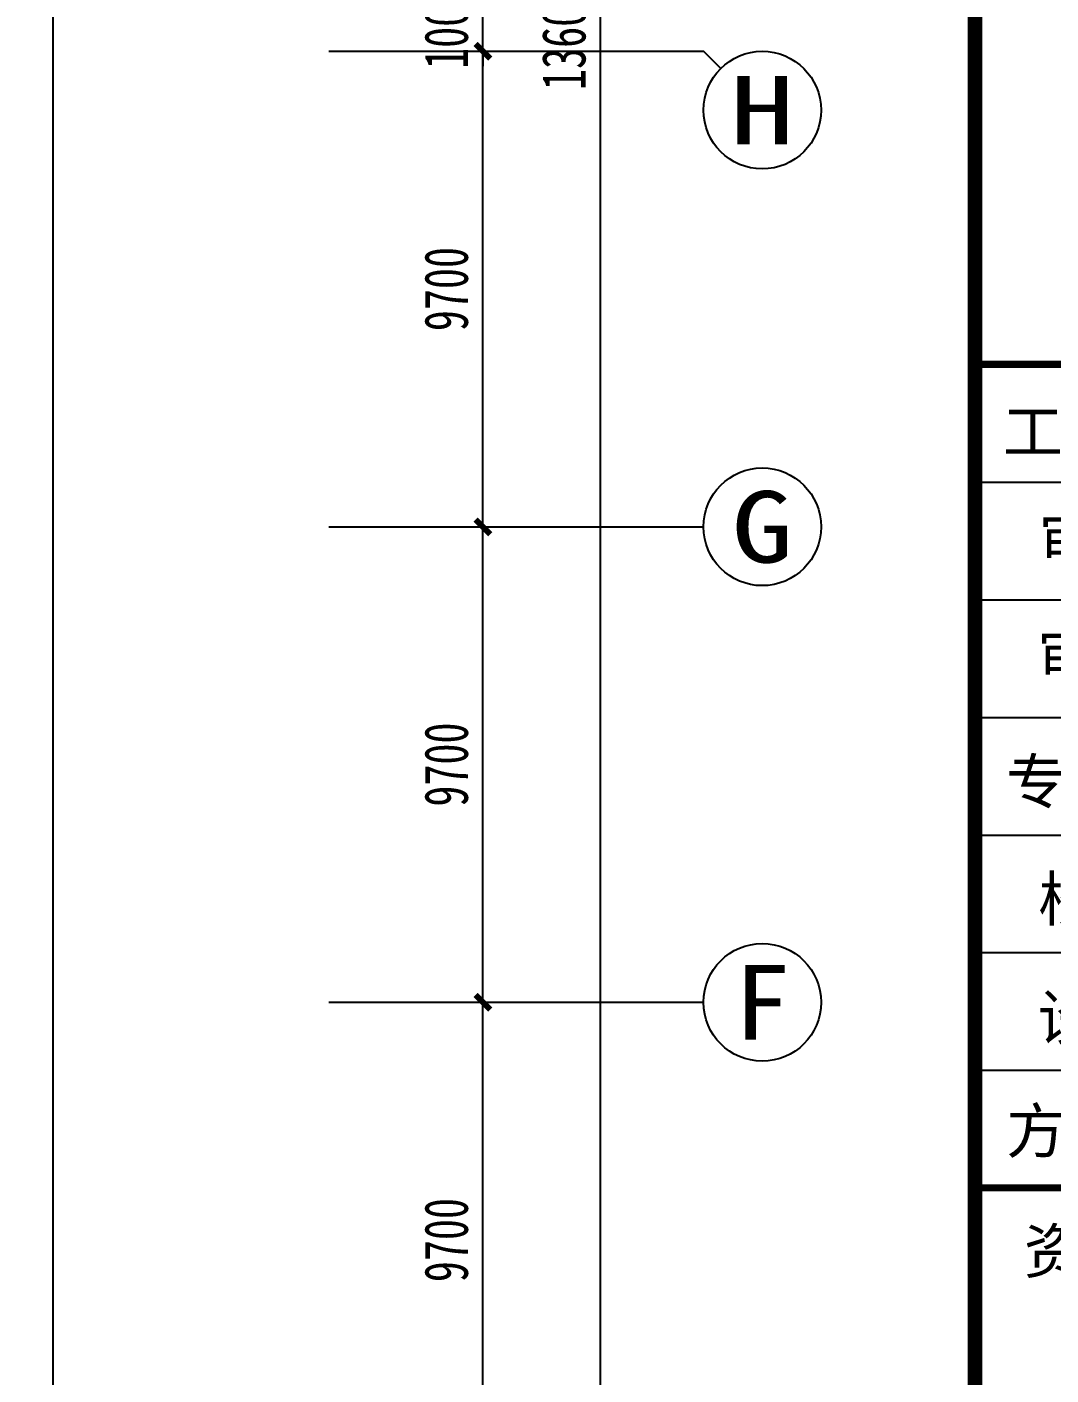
# Model space of a CAD drawing. Header units: millimetres. Extents: x -633009578 to 5705885, y -633235091 to 2571734.
# Drawn here: x 2935208 to 2956106, y 2312767 to 2340267 of the extents above; entities that cross this region are included whole.
import ezdxf
from ezdxf.enums import TextEntityAlignment as Align

# ---------------------------------------------------------------- set-up
doc = ezdxf.new("R2010")
doc.units = ezdxf.units.MM
doc.header["$LTSCALE"] = 1000
doc.header["$MEASUREMENT"] = 0
doc.layers.get('0').update_dxf_attribs({"color": 9})
for name, color, linetype in [('3T_WOOD', 21, 'Continuous'), ('A-DI-S(箭头)', 76, 'Continuous'), ('AXIS_TEXT', 7, 'Continuous'), ('C-AXIS(轴号)', 3, 'Continuous'), ('设备-箱柜', 3, 'Continuous'), ('院图签、封面151013$0$PUB_TITLE', 153, 'Continuous'), ('院图签、封面151013$0$图签文字', 4, 'Continuous')]:
    doc.layers.add(name, color=color, linetype=linetype)
doc.styles.add('_TCH_AXIS', font='simhei.ttf', dxfattribs={"bigfont": 'GBCBIG'})
doc.styles.add('_TCH_DIM_T3', font='simhei.ttf', dxfattribs={"width": 0.707, "bigfont": 'GBCBIG'})
doc.styles.add('COMPLEX', font='simhei.ttf')
doc.styles.add('院图签、封面151013$0$-宋体', font='simhei.ttf', dxfattribs={"width": 0.8})
doc.dimstyles.new('_TCH_ARCH&&300', dxfattribs={"dimtxt": 892.5, "dimasz": 300, "dimexe": 750, "dimexo": 900, "dimgap": 300, "dimtad": 1, "dimdec": 0, "dimzin": 0, "dimdsep": 46, "dimtxsty": '_TCH_DIM_T3', "dimblk": 'ARCHTICK', "dimcen": 0.09, "dimclrt": 7, "dimazin": 2, "dimtfac": 1, "dimtdec": 0, "dimtix": 1, "dimtmove": 2, "dimatfit": 3, "dimfxl": 1, "dimtolj": 1, "dimtzin": 0, "dimarcsym": 0})

# ---------------------------------------------------------------- blocks, each defined once
blk = doc.blocks.new('_ArchTick')
at = {"color": 0, "linetype": 'ByBlock', "const_width": 0.4}
blk.add_lwpolyline([(-0.5, -0.5), (0.5, 0.5)], dxfattribs=at)
blk = doc.blocks.new('*D297')
at = {"layer": 'C-AXIS(轴号)', "color": 0, "lineweight": -2, "transparency": 16777216}
for p, q in [((1114913.870481153, 1637418.591094813), (1117908.287704564, 1637418.591094813)), ((1117158.287704564, 1627718.591094813), (1117158.287704564, 1637418.591094813)), ((1114913.870481153, 1627718.591094813), (1117908.287704564, 1627718.591094813))]:
    blk.add_line(p, q, dxfattribs=at)
at = {"layer": 'Defpoints', "color": 0, "transparency": 16777216}
for p in [(1114013.870481153, 1637418.591094813), (1117158.287704564, 1637418.591094813), (1114013.870481153, 1627718.591094813)]:
    blk.add_point(p, dxfattribs=at)
at = {"layer": 'C-AXIS(轴号)', "color": 0, "linetype": 'ByBlock', "lineweight": -2, "transparency": 16777216, "xscale": 300, "yscale": 300, "zscale": 300}
for p, rotation in [((1117158.287704564, 1637418.591094813), 90), ((1117158.287704564, 1627718.591094813), 270)]:
    blk.add_blockref('_ArchTick', p, dxfattribs=dict(at, rotation=rotation))
at = {"layer": 'C-AXIS(轴号)', "color": 7, "transparency": 16777216, "insert": (1116412.037704564, 1632568.591094813), "char_height": 892.5, "attachment_point": 5, "rotation": 90, "style": '_TCH_DIM_T3'}
blk.add_mtext('\\A1;9700', dxfattribs=at)
blk = doc.blocks.new('*D298')
at = {"layer": 'C-AXIS(轴号)', "color": 0, "lineweight": -2, "transparency": 16777216}
for p, q in [((1114913.870481153, 1647118.591094813), (1117908.287704564, 1647118.591094813)), ((1117158.287704564, 1637418.591094813), (1117158.287704564, 1647118.591094813)), ((1114913.870481153, 1637418.591094813), (1117908.287704564, 1637418.591094813))]:
    blk.add_line(p, q, dxfattribs=at)
at = {"layer": 'Defpoints', "color": 0, "transparency": 16777216}
for p in [(1114013.870481153, 1647118.591094813), (1117158.287704564, 1647118.591094813), (1114013.870481153, 1637418.591094813)]:
    blk.add_point(p, dxfattribs=at)
at = {"layer": 'C-AXIS(轴号)', "color": 0, "linetype": 'ByBlock', "lineweight": -2, "transparency": 16777216, "xscale": 300, "yscale": 300, "zscale": 300}
for p, rotation in [((1117158.287704564, 1647118.591094813), 90), ((1117158.287704564, 1637418.591094813), 270)]:
    blk.add_blockref('_ArchTick', p, dxfattribs=dict(at, rotation=rotation))
at = {"layer": 'C-AXIS(轴号)', "color": 7, "transparency": 16777216, "insert": (1116412.037704564, 1642268.591094813), "char_height": 892.5, "attachment_point": 5, "rotation": 90, "style": '_TCH_DIM_T3'}
blk.add_mtext('\\A1;9700', dxfattribs=at)
blk = doc.blocks.new('*D299')
at = {"layer": 'C-AXIS(轴号)', "color": 0, "lineweight": -2, "transparency": 16777216}
for p, q in [((1114913.870481153, 1656818.591094813), (1117908.287704564, 1656818.591094813)), ((1117158.287704564, 1647118.591094813), (1117158.287704564, 1656818.591094813)), ((1114913.870481153, 1647118.591094813), (1117908.287704564, 1647118.591094813))]:
    blk.add_line(p, q, dxfattribs=at)
at = {"layer": 'Defpoints', "color": 0, "transparency": 16777216}
for p in [(1114013.870481153, 1656818.591094813), (1117158.287704564, 1656818.591094813), (1114013.870481153, 1647118.591094813)]:
    blk.add_point(p, dxfattribs=at)
at = {"layer": 'C-AXIS(轴号)', "color": 0, "linetype": 'ByBlock', "lineweight": -2, "transparency": 16777216, "xscale": 300, "yscale": 300, "zscale": 300}
for p, rotation in [((1117158.287704564, 1656818.591094813), 90), ((1117158.287704564, 1647118.591094813), 270)]:
    blk.add_blockref('_ArchTick', p, dxfattribs=dict(at, rotation=rotation))
at = {"layer": 'C-AXIS(轴号)', "color": 7, "transparency": 16777216, "insert": (1116412.037704564, 1651968.591094813), "char_height": 892.5, "attachment_point": 5, "rotation": 90, "style": '_TCH_DIM_T3'}
blk.add_mtext('\\A1;9700', dxfattribs=at)
blk = doc.blocks.new('*D300')
at = {"layer": 'C-AXIS(轴号)', "color": 0, "lineweight": -2, "transparency": 16777216}
for p, q in [((1117158.287704564, 1657818.591094813), (1117158.287704564, 1658118.591094813)), ((1114913.870481153, 1657818.591094813), (1117908.287704564, 1657818.591094813)), ((1117158.287704564, 1656818.591094813), (1117158.287704564, 1657818.591094813)), ((1114913.870481153, 1656818.591094813), (1117908.287704564, 1656818.591094813)), ((1117158.287704564, 1656818.591094813), (1117158.287704564, 1656518.591094813))]:
    blk.add_line(p, q, dxfattribs=at)
at = {"layer": 'Defpoints', "color": 0, "transparency": 16777216}
for p in [(1114013.870481153, 1657818.591094813), (1117158.287704564, 1657818.591094813), (1114013.870481153, 1656818.591094813)]:
    blk.add_point(p, dxfattribs=at)
at = {"layer": 'C-AXIS(轴号)', "color": 0, "linetype": 'ByBlock', "lineweight": -2, "transparency": 16777216, "xscale": 300, "yscale": 300, "zscale": 300}
for p, rotation in [((1117158.287704564, 1657818.591094813), 270), ((1117158.287704564, 1656818.591094813), 90)]:
    blk.add_blockref('_ArchTick', p, dxfattribs=dict(at, rotation=rotation))
at = {"layer": 'C-AXIS(轴号)', "color": 7, "transparency": 16777216, "insert": (1116412.037704564, 1657318.591094813), "char_height": 892.5, "attachment_point": 5, "rotation": 90, "style": '_TCH_DIM_T3'}
blk.add_mtext('\\A1;1000', dxfattribs=at)
blk = doc.blocks.new('*D309')
at = {"layer": 'C-AXIS(轴号)', "color": 0, "lineweight": -2, "transparency": 16777216}
for p, q in [((1114913.870481153, 1725358.591094809), (1120308.287704564, 1725358.591094809)), ((1119558.287704564, 1589278.591094809), (1119558.287704564, 1725358.591094809)), ((1114913.870481153, 1589278.591094809), (1120308.287704564, 1589278.591094809))]:
    blk.add_line(p, q, dxfattribs=at)
at = {"layer": 'Defpoints', "color": 0, "transparency": 16777216}
for p in [(1114013.870481153, 1725358.591094809), (1119558.287704564, 1725358.591094809), (1114013.870481153, 1589278.591094809)]:
    blk.add_point(p, dxfattribs=at)
at = {"layer": 'C-AXIS(轴号)', "color": 0, "linetype": 'ByBlock', "lineweight": -2, "transparency": 16777216, "xscale": 300, "yscale": 300, "zscale": 300}
for p, rotation in [((1119558.287704564, 1725358.591094809), 90), ((1119558.287704564, 1589278.591094809), 270)]:
    blk.add_blockref('_ArchTick', p, dxfattribs=dict(at, rotation=rotation))
at = {"layer": 'C-AXIS(轴号)', "color": 7, "transparency": 16777216, "insert": (1118812.037704564, 1657318.591094809), "char_height": 892.5, "attachment_point": 5, "rotation": 90, "style": '_TCH_DIM_T3'}
blk.add_mtext('\\A1;136080', dxfattribs=at)
blk = doc.blocks.new('_AXISO')
blk.add_circle((0, 0), 0.5)
at = {"layer": 'AXIS_TEXT', "style": 'COMPLEX', "width": 1.041666666666667}
blk.add_attdef('A', text='', height=0.56, dxfattribs=at).set_placement((-0.25, -0.28), (0.25, -0.28), align=Align.FIT)
blk = doc.blocks.new('建筑图框_A1')
at = {"layer": '院图签、封面151013$0$PUB_TITLE'}
for p, q in [((83100.00416499004, 29899.99750283407), (76500.00416499004, 29899.99750283407)), ((83100.00416499004, 29899.99750283407), (76500.00416499004, 29899.99750283407)), ((76500.00416499004, 29899.99750283407), (83100.00416499004, 29899.99750283407)), ((76500.00416499004, 29899.9975028343), (83100.00416499004, 29899.9975028343)), ((76500.00416499004, 29899.99750283407), (83100.00416499004, 29899.99750283407)), ((83100.00416499004, 29899.99750283407), (76500.00416499004, 29899.99750283407)), ((76500.00416499004, 29899.99750283407), (83100.00416499004, 29899.99750283407)), ((76500.00416499004, 29899.99750283407), (83100.00416499004, 29899.99750283407)), ((83100.00416499004, 29899.99750283407), (76500.00416499004, 29899.99750283407)), ((76500.00416499004, 29099.99750283384), (83100.00416499004, 29099.99750283384)), ((76500.00416499004, 28299.99750283337), (83100.00416499004, 28299.99750283337)), ((76500.00416499004, 27499.99750283291), (83100.00416499004, 27499.99750283291)), ((76500.00416499004, 26699.99750283244), (83100.00416499004, 26699.99750283244)), ((76500.00416499004, 25899.99750283197), (83100.00416499004, 25899.99750283197)), ((76500.00416499004, 25099.99750283151), (83100.00416499004, 25099.99750283151))]:
    blk.add_line(p, q, dxfattribs=at)
for points, const_width in [([(76500.00416499004, 1000.00033656368), (76500.00416499004, 58399.99750284012)], 100), ([(76500.00416499004, 29899.99750283407), (83100.00416499004, 29899.99750283407)], 50), ([(76500.00416499004, 29899.99750283407), (83100.00416499004, 29899.99750283407)], 48), ([(76500.00416499004, 29899.99750283407), (83100.00416499004, 29899.99750283407)], 48), ([(76500.00416499004, 29899.9975028343), (83100.00416499004, 29899.9975028343)], 48), ([(76500.00416499004, 29899.99750283407), (83100.00416499004, 29899.99750283407)], 48), ([(76500.00416499004, 29899.99750283407), (83100.00416499004, 29899.99750283407)], 48), ([(76500.00416499004, 29899.99750283407), (83100.00416499004, 29899.99750283407)], 48), ([(76500.00416499004, 29899.99750283407), (83100.00416499004, 29899.99750283407)], 48), ([(76500.00416499004, 29899.9975028343), (83100.00416499004, 29899.9975028343)], 48), ([(83100.00416499004, 29899.99750283407), (76500.00416499004, 29899.99750283407)], 35.31510107015458), ([(83100.00416499004, 29899.99750283407), (76500.00416499004, 29899.99750283407)], 35.31510107015458), ([(76500.00416499004, 24299.99750283104), (83100.00416499004, 24299.99750283104)], 48)]:
    blk.add_lwpolyline(points, dxfattribs=dict(at, const_width=const_width))
at = {"layer": '院图签、封面151013$0$PUB_TITLE', "style": '院图签、封面151013$0$-宋体'}
for s, p in [('工程主持人', (76689.10105720256, 29293.633405525)), ('审    定', (76930.44274347555, 28560.48640015768)), ('审    核', (76921.17785304319, 27769.29796374473)), ('专业负责人', (76710.88445926365, 26913.95822089352)), ('校    对', (76929.51962657645, 26115.28861516155)), ('设    计', (76925.66292694304, 25308.21069052862)), ('方案设计人', (76711.76848808024, 24537.82644990133)), ('资质专用章', (76831.87787678931, 23720.95718844584))]:
    blk.add_text(s, height=300, dxfattribs=at).set_placement(p)
at = {"layer": '院图签、封面151013$0$图签文字', "color": 6, "style": '院图签、封面151013$0$-宋体'}
for tag, height, width, p in [('工程主持人', 400, 0.7999999999883585, (79990.91196859907, 29505.93707200652)), ('审定', 400, 0.7999999999883585, (79990.91196859907, 28705.93707200605)), ('审核', 400, 0.7999999999883585, (79990.91196859907, 27905.93707200559)), ('专业负责人', 400, 0.7999999999883585, (79990.91196859907, 27105.93707200512)), ('校对', 400, 0.7999999999883585, (79990.91196859907, 26305.93707200466)), ('设计', 400, 0.7999999999883585, (79990.91196859907, 25505.93707200419)), ('方案设计人', 400, 0.7999999999883585, (79990.91196859907, 24706.79438478127)), ('工程编号', 300, 0.7000000000116415, (81000.00416498398, 8700.424278954277)), ('版次', 300, 0.7000000000116415, (78738.08139540046, 3005.726258059498)), ('日期', 300, 0.7000000000116415, (82038.0813954557, 3000.226258123759)), ('图号', 200, 0.7000000000116415, (82538.08139542397, 2400.075247410685)), ('比例', 300, 0.7000000000116415, (78738.08139537089, 2200.188802679535)), ('图号_X施', 300, 0.7000000000116415, (81538.08139540977, 2200.188802651362)), ('图号_总数', 200, 0.7000000000116415, (82538.08139541186, 2000.075247410219))]:
    blk.add_attdef(tag, text='', height=height, dxfattribs=dict(at, width=width)).set_placement(p, align=Align.MIDDLE_CENTER)
at = {"layer": '院图签、封面151013$0$图签文字', "color": 6, "style": '院图签、封面151013$0$-宋体', "width": 0.7}
for tag, p in [('建设单位_001', (80935.88661794258, 7446.21079580821)), ('工程名称_001', (80933.52706738078, 6045.368099178996)), ('图名_001', (79742.88288308708, 4059.656552180292))]:
    blk.add_attdef(tag, p, '', height=300, dxfattribs=at)
blk = doc.blocks.new('负一层平面图9')
at = {"layer": 'A-DI-S(箭头)'}
blk.add_lwpolyline([(1108377.552594071, 1727829.142712386), (1108377.552594071, 1664191.024720457), (1108902.552594071, 1663999.940347468), (1107852.552594071, 1663814.797017724), (1108377.552594071, 1663628.524720457), (1108377.552594071, 1599990.406728529)], dxfattribs=at)
at = {"layer": 'C-AXIS(轴号)'}
for p, q in [((1114013.870481153, 1656818.591094813), (1121658.287704564, 1656818.591094813)), ((1122009.75956714, 1656467.119232237), (1121658.287704564, 1656818.591094813)), ((1114013.870481153, 1647118.591094813), (1121658.287704564, 1647118.591094813)), ((1114013.870481153, 1637418.591094813), (1121658.287704564, 1637418.591094813))]:
    blk.add_line(p, q, dxfattribs=at)
ref = blk.add_blockref('_AXISO', (1122858.287704564, 1655618.591094813), dxfattribs=dict(at, xscale=2400, yscale=2400, zscale=2400))
ref.add_attrib('A', 'H', dxfattribs={"layer": 'AXIS_TEXT', "height": 1390.344827586207, "style": '_TCH_AXIS'}).set_placement((1122196.218739047, 1654923.41868102), (1123520.356670081, 1654923.41868102), align=Align.FIT)
ref = blk.add_blockref('_AXISO', (1122858.287704564, 1647118.591094813), dxfattribs=dict(at, xscale=2400, yscale=2400, zscale=2400))
ref.add_attrib('A', 'G', dxfattribs={"layer": 'AXIS_TEXT', "height": 1457.772676541369, "style": '_TCH_AXIS'}).set_placement((1122233.527986046, 1646389.704756543), (1123483.047423082, 1646389.704756543), align=Align.FIT)
ref = blk.add_blockref('_AXISO', (1122858.287704564, 1637418.591094813), dxfattribs=dict(at, xscale=2400, yscale=2400, zscale=2400))
ref.add_attrib('A', 'F', dxfattribs={"layer": 'AXIS_TEXT', "height": 1527.228902462397, "style": '_TCH_AXIS'}).set_placement((1122276.486217912, 1636654.976643582), (1123440.089191217, 1636654.976643582), align=Align.FIT)
for p1, p2, distance, picture, middle in [((1114013.870481153, 1589278.591094809), (1114013.870481153, 1725358.591094809), -5544.417223410914, '*D309', (1118812.037704564, 1657318.591094809)), ((1114013.870481153, 1656818.591094813), (1114013.870481153, 1657818.591094813), -3144.4172234109137, '*D300', (1116412.037704564, 1657318.591094813)), ((1114013.870481153, 1647118.591094813), (1114013.870481153, 1656818.591094813), -3144.4172234109137, '*D299', (1116412.037704564, 1651968.591094813)), ((1114013.870481153, 1637418.591094813), (1114013.870481153, 1647118.591094813), -3144.4172234109137, '*D298', (1116412.037704564, 1642268.591094813)), ((1114013.870481153, 1627718.591094813), (1114013.870481153, 1637418.591094813), -3144.4172234109137, '*D297', (1116412.037704564, 1632568.591094813))]:
    dim = blk.add_aligned_dim(p1=p1, p2=p2, distance=distance, dimstyle='_TCH_ARCH&&300', dxfattribs=at)
    dim.commit()
    dim.dimension.update_dxf_attribs({"geometry": picture, "text_midpoint": middle})

msp = doc.modelspace()

# ---------------------------------------------------------------- block references
at = {"layer": '3T_WOOD'}
msp.add_blockref('负一层平面图9', (1827355.332157411, 682952.070850966), dxfattribs=at)
at = {"layer": '设备-箱柜', "xscale": 3, "yscale": 3}
msp.add_blockref('建筑图框_A1', (2725055.437121258, 2243683.829413344, 4.000000000000001e-08), dxfattribs=at)

doc.saveas('drawing.dxf')
